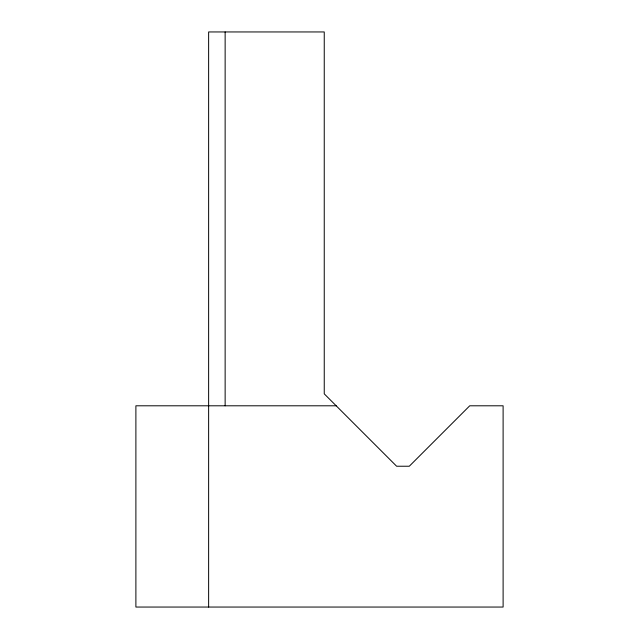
<?xml version="1.0" encoding="UTF-8"?>
<svg xmlns="http://www.w3.org/2000/svg" width="639" height="639" viewBox="0 0 639 639"><rect width="100%" height="100%" fill="white"/><g stroke="black" fill="none" stroke-linecap="round" stroke-linejoin="round"><path stroke-width="0.96" d="M336.194 405.797L135.891 405.797L135.891 607.05L503.109 607.05L503.109 405.797L469.729 405.797L409.287 466.23L396.627 466.23L324.245 393.848L324.245 31.95L208.633 31.95L208.633 607.05M225.136 31.95L225.136 405.797"/></g></svg>
